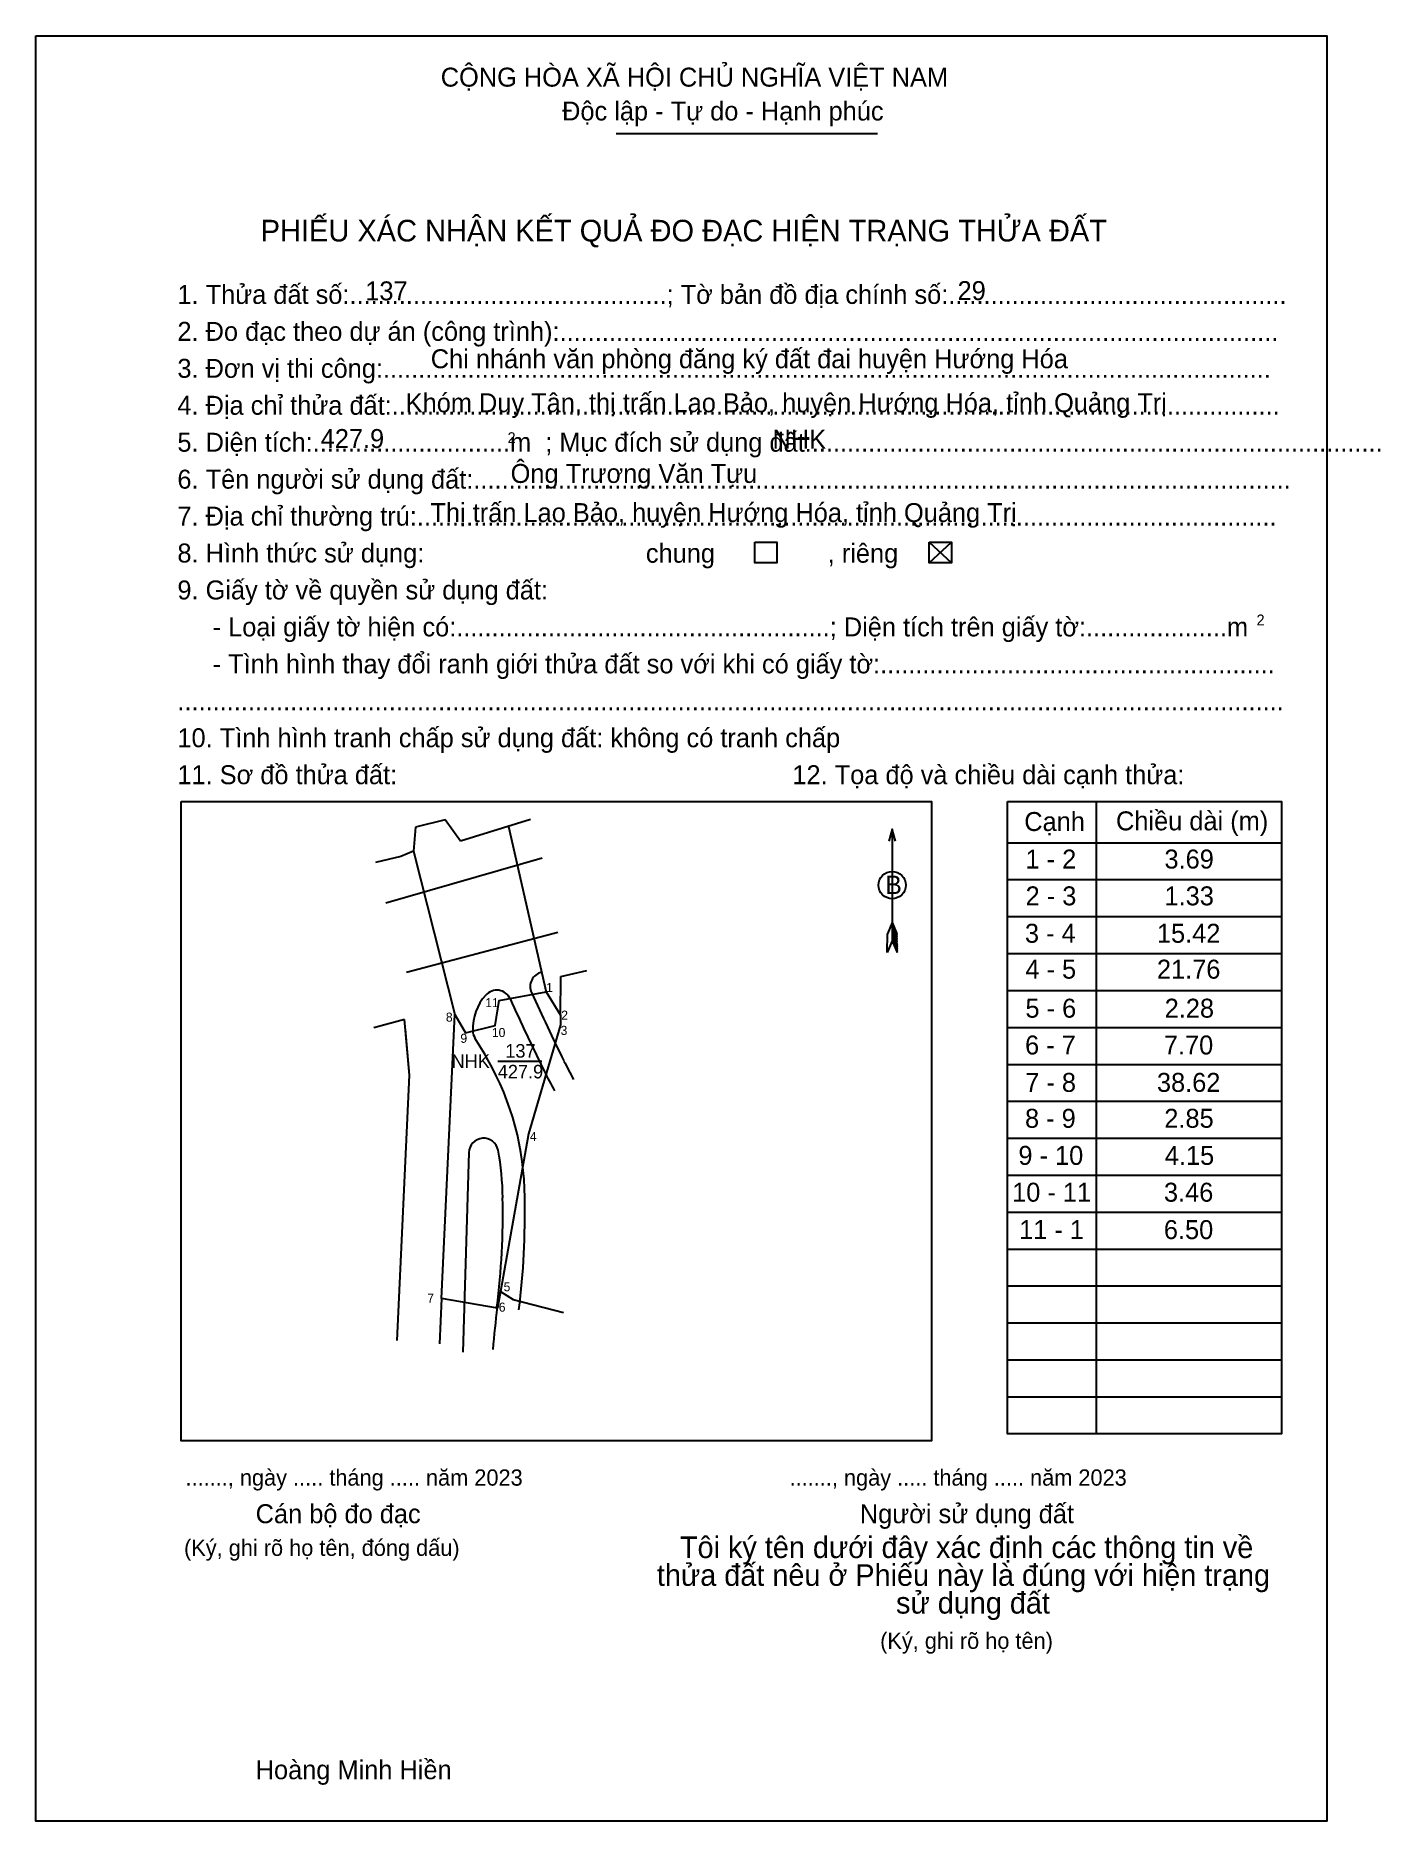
# Model space of a CAD drawing. Extents: x 535531 to 535714, y 1837182 to 1837425.
import ezdxf

# ---------------------------------------------------------------- set-up
doc = ezdxf.new("R2010")
doc.units = 0
for name, color, linetype in [('D2', 7, 'Continuous'), ('Level 1', 7, 'Continuous'), ('Level 10', 7, 'Continuous'), ('Level 13', 7, 'Continuous'), ('Level 2', 7, 'Continuous'), ('Level 23', 7, 'Continuous'), ('Level 26', 7, 'Continuous'), ('Level 27', 7, 'Continuous'), ('Level 48', 7, 'Continuous'), ('Level 50', 7, 'Continuous'), ('Level 52', 7, 'Continuous'), ('Level 6', 7, 'Continuous'), ('Level 9', 7, 'Continuous')]:
    doc.layers.add(name, color=color, linetype=linetype)

msp = doc.modelspace()

# ---------------------------------------------------------------- linework, layer by layer
at = {"layer": 'D2'}
msp.add_line((535590.14, 1837273.01), (535589.31, 1837245.87), dxfattribs=at)
for centre, radius, start, end in [((535600.47, 1837295.56), 2, 103.4914, 204.3801), ((535597.66, 1837289.75), 7, 138.4273, 181.4622), ((535593.92, 1837293.07), 2, 24.3035, 138.4273), ((535886.31, 1837425.11), 318.83, 204.3035, 206.2485), ((535886.31, 1837425.11), 315.83, 204.3801, 206.2452), ((535592.66, 1837289.62), 2, 181.4622, 211.8371), ((535503.7, 1837234.38), 102.71, 29.9236, 31.8371), ((535559.56, 1837266.72), 38.17, 0.2903, 29.6849), ((535780.08, 1837375.44), 201.6, 206.941, 207.8033), ((535780.08, 1837375.44), 198.6, 206.9462, 207.7641), ((535592.14, 1837272.95), 2, 10.8233, 178.2436), ((535559.56, 1837266.72), 35.17, 0.2533, 10.8233), ((535491.62, 1837264.74), 103.13, 352.8939, 1.1838), ((535491.62, 1837264.74), 106.13, 352.9065, 1.1708), ((536043.62, 1837202.97), 452.32, 173.7785, 174.5078)]:
    msp.add_arc(centre, radius, start, end, dxfattribs=at)
at = {"layer": 'Level 1'}
for p, q in [((535531.31, 1837424.74), (535531.31, 1837424.74)), ((535610.16, 1837411.46), (535645.63, 1837411.46)), ((535652.67, 1837355.94), (535655.68, 1837353.13)), ((535652.67, 1837353.13), (535655.68, 1837355.94)), ((535551.06, 1837320.68), (535551.06, 1837320.68)), ((535675.36, 1837320.71), (535675.36, 1837234.8)), ((535647.63, 1837316.93), (535647.63, 1837301.75)), ((535663.32, 1837315.1), (535700.54, 1837315.1)), ((535663.32, 1837310.08), (535700.54, 1837310.08)), ((535663.32, 1837305.07), (535700.54, 1837305.07)), ((535646.97, 1837300.2), (535647, 1837302.71)), ((535647.63, 1837304.26), (535647, 1837302.71)), ((535647.63, 1837304.26), (535648.28, 1837302.71)), ((535647.63, 1837304.04), (535648.28, 1837302.48)), ((535647.63, 1837303.82), (535648.28, 1837302.27)), ((535647.63, 1837303.61), (535648.29, 1837302.04)), ((535647.63, 1837303.38), (535648.29, 1837301.81)), ((535647.63, 1837303.16), (535648.29, 1837301.59)), ((535647.63, 1837302.94), (535648.29, 1837301.36)), ((535647.63, 1837302.73), (535648.3, 1837301.14)), ((535647.63, 1837302.51), (535648.3, 1837300.91)), ((535648.3, 1837300.2), (535648.28, 1837302.71)), ((535647.63, 1837301.75), (535646.97, 1837300.2)), ((535647.63, 1837302.29), (535648.3, 1837300.69)), ((535647.63, 1837302.07), (535648.3, 1837300.47)), ((535647.63, 1837301.75), (535648.3, 1837300.2)), ((535663.32, 1837300.05), (535700.54, 1837300.05)), ((535663.32, 1837295.03), (535700.54, 1837295.03)), ((535663.32, 1837290.01), (535700.54, 1837290.01)), ((535663.32, 1837284.99), (535700.54, 1837284.99)), ((535663.32, 1837279.97), (535700.54, 1837279.97)), ((535663.32, 1837274.95), (535700.54, 1837274.95)), ((535663.32, 1837269.93), (535700.54, 1837269.93)), ((535663.32, 1837264.91), (535700.54, 1837264.91)), ((535663.32, 1837259.89), (535700.54, 1837259.89)), ((535663.32, 1837254.88), (535700.54, 1837254.88)), ((535663.32, 1837249.86), (535700.54, 1837249.86)), ((535663.32, 1837244.84), (535700.54, 1837244.84)), ((535663.32, 1837239.82), (535700.54, 1837239.82)), ((535653, 1837233.84), (535653, 1837233.84)), ((535706.7, 1837182.15), (535706.7, 1837182.15))]:
    msp.add_line(p, q, dxfattribs=at)
for points in [[(535551.06, 1837320.68), (535653, 1837320.68), (535653, 1837233.84), (535551.06, 1837233.84)], [(535663.32, 1837320.71), (535700.54, 1837320.71), (535700.54, 1837234.8), (535663.32, 1837234.8)]]:
    msp.add_lwpolyline(points, close=True, dxfattribs=at)
msp.add_lwpolyline([(535648.07, 1837315.32), (535647.63, 1837316.93), (535647.2, 1837315.32)], dxfattribs=at)
msp.add_circle((535647.64, 1837309.34), 1.85, dxfattribs=at)
at = {"layer": 'Level 10'}
for p, q in [((535582.89, 1837317.21), (535582.63, 1837313.95)), ((535586.92, 1837318.19), (535582.89, 1837317.21)), ((535589, 1837315.33), (535586.92, 1837318.19)), ((535598.52, 1837318.25), (535589, 1837315.33)), ((535580.88, 1837313.23), (535577.44, 1837312.4)), ((535582.63, 1837313.95), (535580.88, 1837313.23)), ((535602.61, 1837296.93), (535606.15, 1837297.74)), ((535602.59, 1837291.67), (535602.61, 1837296.93)), ((535581.4, 1837291.06), (535577.23, 1837289.94)), ((535594.43, 1837254.12), (535596.17, 1837253.03)), ((535596.17, 1837253.03), (535602.97, 1837251.27))]:
    msp.add_line(p, q, dxfattribs=at)
msp.add_lwpolyline([(535598.22, 1837275.55), (535594.43, 1837254.12), (535594.03, 1837251.88), (535586.44, 1837253.16), (535588.25, 1837291.74), (535589.66, 1837289.27), (535593.69, 1837290.25), (535594.26, 1837293.66), (535600.66, 1837294.82), (535602.59, 1837291.67), (535602.58, 1837290.34)], close=True, dxfattribs=at)
at = {"layer": 'Level 2'}
msp.add_lwpolyline([(535531.3, 1837424.74), (535706.69, 1837424.74), (535706.69, 1837182.15), (535531.3, 1837182.15)], close=True, dxfattribs=at)
at = {"layer": 'Level 23'}
msp.add_line((535582.09, 1837283.51), (535581.4, 1837291.06), dxfattribs=at)
msp.add_lwpolyline([(535580.38, 1837247.45), (535582.09, 1837283.51), (535581.52, 1837289.78)], dxfattribs=at)
at = {"layer": 'Level 26'}
for p, q in [((535595.5, 1837317.32), (535600.63, 1837294.81)), ((535600.11, 1837313.01), (535578.85, 1837306.88)), ((535582.63, 1837313.95), (535588.25, 1837291.74)), ((535581.65, 1837297.53), (535602.21, 1837302.95))]:
    msp.add_line(p, q, dxfattribs=at)
at = {"layer": 'Level 27'}
msp.add_line((535586.44, 1837253.16), (535586.15, 1837247.03), dxfattribs=at)
msp.add_line((535586.44, 1837253.16), (535586.15, 1837247.03), dxfattribs=at)
at = {"layer": 'Level 50'}
for points in [[(535628.97, 1837355.94), (535631.99, 1837355.94), (535631.99, 1837353.13), (535628.97, 1837353.13)], [(535652.67, 1837355.94), (535655.68, 1837355.94), (535655.68, 1837353.13), (535652.67, 1837353.13)]]:
    msp.add_lwpolyline(points, close=True, dxfattribs=at)
at = {"layer": 'Level 9'}
msp.add_line((535594.07, 1837285.41), (535600.07, 1837285.41), dxfattribs=at)

# ---------------------------------------------------------------- texts
at = {"layer": 'Level 1'}
for s, height, p in [('CỘNG HÒA XÃ HỘI CHỦ NGHĨA VIỆT NAM', 2.5763, (535586.32, 1837417.82)), ('Độc lập - Tự do - Hạnh phúc', 2.5763, (535602.8, 1837413.22)), ('PHIẾU XÁC NHẬN KẾT QUẢ ĐO ĐẠC HIỆN TRẠNG THỬA ĐẤT', 2.9446, (535561.87, 1837396.78)), ('1. Thửa đất số:.............................................; Tờ bản đồ địa chính số:................................................', 2.57625, (535550.55, 1837388.3)), ('2. Đo đạc theo dự án (công trình):......................................................................................................', 2.57625, (535550.55, 1837383.28)), ('3. Đơn vị thi công:..............................................................................................................................', 2.57625, (535550.55, 1837378.26)), ('4. Địa chỉ thửa đất:..............................................................................................................................', 2.57625, (535550.55, 1837373.24)), ('5. Diện tích:............................m  ; Mục đích sử dụng đất:.................................................................................', 2.57625, (535550.55, 1837368.22)), ('2', 1.47, (535595.39, 1837369.39)), ('6. Tên người sử dụng đất:....................................................................................................................', 2.57625, (535550.55, 1837363.2)), ('7. Địa chỉ thường trú:..........................................................................................................................', 2.57625, (535550.55, 1837358.18)), ('chung                , riêng', 2.5763, (535614.18, 1837353.14)), ('9. Giấy tờ về quyền sử dụng đất:', 2.5763, (535550.55, 1837348.15)), ('     - Loại giấy tờ hiện có:.....................................................; Diện tích trên giấy tờ:....................m', 2.57625, (535550.55, 1837343.13)), ('2', 1.47, (535697.13, 1837344.63)), ('     - Tình hình thay đổi ranh giới thửa đất so với khi có giấy tờ:........................................................', 2.57625, (535550.55, 1837338.11)), ('.............................................................................................................................................................', 2.57625, (535550.55, 1837333.09)), ('10. Tình hình tranh chấp sử dụng đất: không có tranh chấp', 2.5763, (535550.55, 1837328.07)), ('11. Sơ đồ thửa đất:', 2.5763, (535550.55, 1837323.05)), ('12. Tọa độ và chiều dài cạnh thửa:', 2.5763, (535634.08, 1837323.05)), ('Chiều dài (m)', 2.5763, (535678.04, 1837316.78)), ('Cạnh', 2.576, (535665.58, 1837316.69)), ('B', 2.51, (535646.71, 1837308.12)), ('......., ngày ..... tháng ..... năm 2023', 2.2083, (535551.65, 1837227.75)), ('......., ngày ..... tháng ..... năm 2023', 2.2083, (535633.7, 1837227.75)), ('Cán bộ đo đạc', 2.5763, (535561.18, 1837222.65)), ('Người sử dụng đất', 2.5763, (535643.24, 1837222.65)), ('(Ký, ghi rõ họ tên, đóng dấu)', 2.2083, (535551.45, 1837218.21)), ('Tôi ký tên dưới đây xác định các thông tin về', 2.9276, (535618.81, 1837217.92)), ('thửa đất nêu ở Phiếu này là đúng với hiện trạng', 2.9276, (535615.68, 1837214.14)), ('sử dụng đất', 2.9276, (535648.16, 1837210.37)), ('(Ký, ghi rõ họ tên)', 2.2083, (535646, 1837205.58)), ('Hoàng Minh Hiền', 2.5763, (535561.18, 1837187.87))]:
    msp.add_text(s, height=height, dxfattribs=at).set_placement(p)
at = {"layer": 'Level 13'}
for s, p in [('NHK', (535587.79, 1837284.49)), ('137', (535595.09, 1837285.9)), ('427.9', (535594.07, 1837283.08))]:
    msp.add_text(s, height=1.84, dxfattribs=at).set_placement(p)
at = {"layer": 'Level 48'}
msp.add_text('8. Hình thức sử dụng:', height=2.5763, dxfattribs=at).set_placement((535550.55, 1837353.17))
at = {"layer": 'Level 52'}
for s, p in [('1 - 2', (535665.75, 1837311.59)), ('3.69', (535684.62, 1837311.59)), ('2 - 3', (535665.76, 1837306.59)), ('1.33', (535684.63, 1837306.59)), ('3 - 4', (535665.67, 1837301.51)), ('15.42', (535683.6, 1837301.51)), ('4 - 5', (535665.73, 1837296.63)), ('21.76', (535683.6, 1837296.63)), ('5 - 6', (535665.74, 1837291.33)), ('2.28', (535684.65, 1837291.33)), ('6 - 7', (535665.69, 1837286.33)), ('7.70', (535684.54, 1837286.33)), ('7 - 8', (535665.71, 1837281.25)), ('38.62', (535683.6, 1837281.25)), ('8 - 9', (535665.68, 1837276.37)), ('2.85', (535684.6, 1837276.37)), ('9 - 10', (535664.78, 1837271.33)), ('4.15', (535684.67, 1837271.33)), ('10 - 11', (535663.93, 1837266.33)), ('3.46', (535684.55, 1837266.33)), ('11 - 1', (535664.88, 1837261.25)), ('6.50', (535684.54, 1837261.25))]:
    msp.add_text(s, height=2.576, dxfattribs=at).set_placement(p)
at = {"layer": 'Level 6'}
for s, height, p in [('137', 2.576, (535576.07, 1837388.78)), ('29', 2.576, (535656.52, 1837388.82)), ('Chi nhánh văn phòng đăng ký đất đai huyện Hướng Hóa', 2.5764, (535584.96, 1837379.56)), ('Khóm Duy Tân, thị trấn Lao Bảo, huyện Hướng Hóa, tỉnh Quảng Trị', 2.5764, (535581.56, 1837373.58)), ('427.9', 2.576, (535570.01, 1837368.72)), ('NHK', 2.576, (535631.39, 1837368.62)), ('Ông Trương Văn Tựu', 2.5764, (535595.81, 1837363.98)), ('Thị trấn Lao Bảo, huyện Hướng Hóa, tỉnh Quảng Trị', 2.5764, (535584.92, 1837358.66))]:
    msp.add_text(s, height=height, dxfattribs=at).set_placement(p)
at = {"layer": 'Level 9'}
for s, height, p in [('1', 1.23, (535600.63, 1837294.81)), ('11', 1.227, (535592.37, 1837292.76)), ('8', 1.23, (535587.02, 1837290.79)), ('2', 1.23, (535602.69, 1837291.06)), ('9', 1.23, (535588.99, 1837287.91)), ('10', 1.227, (535593.27, 1837288.7)), ('3', 1.23, (535602.6, 1837288.99)), ('4', 1.23, (535598.43, 1837274.59)), ('5', 1.23, (535594.86, 1837254.16)), ('7', 1.23, (535584.49, 1837252.62)), ('6', 1.23, (535594.2, 1837251.39))]:
    msp.add_text(s, height=height, dxfattribs=at).set_placement(p)

doc.saveas('drawing.dxf')
